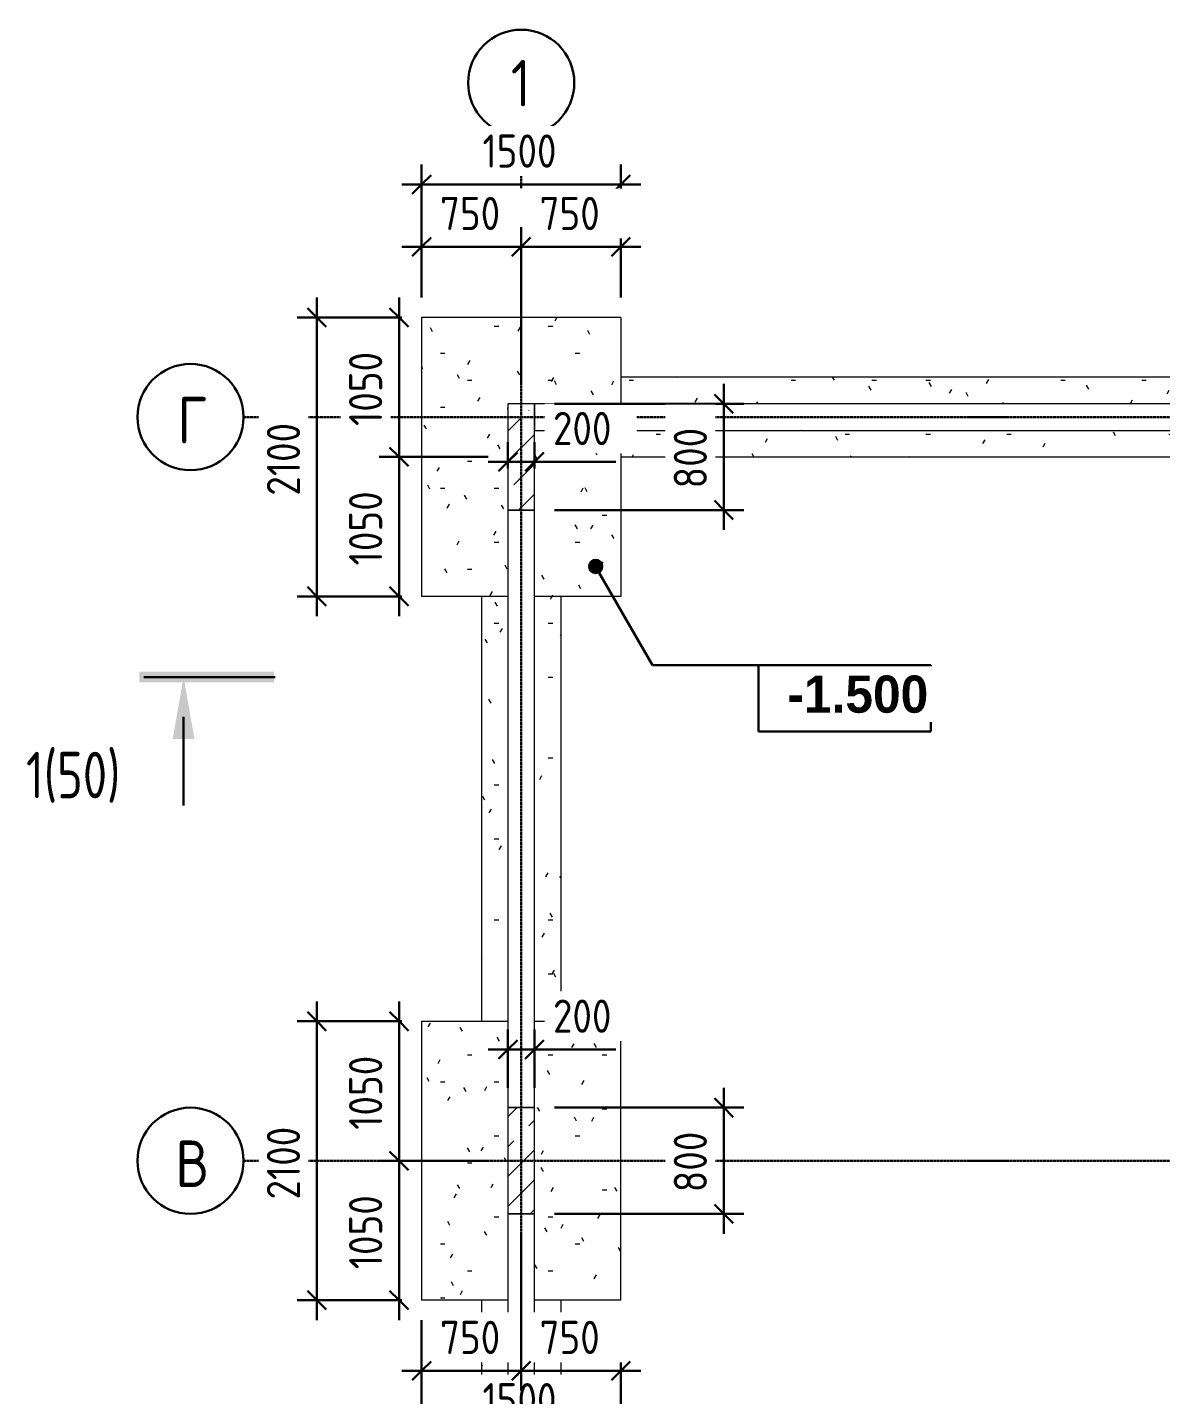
# Model space of a CAD drawing. Header units: millimetres. Extents: x -3720 to 34496, y -3324 to 17085.
# Drawn here: x -3720 to 4817, y 6789 to 17085 of the extents above; entities that cross this region are included whole.
import ezdxf

# ---------------------------------------------------------------- set-up
doc = ezdxf.new("R2010")
doc.units = ezdxf.units.MM
doc.linetypes.add('ADSK_Линия сетки', pattern=[25, 20, -2.5, 0, -2.5])
for name, color, linetype, lineweight in [('A-ANNO-DIMS', 7, 'Continuous', 30), ('A-ANNO-DIMS-100', 7, 'Continuous', 30), ('A-ANNO-NOTE', 7, 'Continuous', 30), ('A-WALL', 7, 'Continuous', 13), ('G-ANNO-DIMS', 7, 'Continuous', 30), ('G-ANNO-SYMB', 7, 'Continuous', 30), ('S-COLS', 7, 'Continuous', 9), ('S-GRID', 7, 'Continuous', 30), ('S-GRID-IDEN', 7, 'Continuous', 30)]:
    doc.layers.add(name, color=color, linetype=linetype, lineweight=lineweight)
doc.layers.add('A-FLOR', color=7, linetype='Continuous', lineweight=13, true_color=0x007f00)
doc.layers.add('A-FLOR-PATT', color=7, linetype='Continuous', lineweight=13, true_color=0x007f00)
doc.styles.add('GOST Common', font='GOST_Common_SpecSymbol_0.ttf', dxfattribs={"width": 0.9, "height": 350})
doc.styles.add('GOST Common_1', font='GOST_Common_SpecSymbol_0.ttf', dxfattribs={"width": 0.9, "height": 250})
doc.styles.add('GOST Common_2', font='GOST_Common_SpecSymbol_0.ttf', dxfattribs={"width": 0.8, "height": 350})
doc.styles.add('Mipgost_B', font='', dxfattribs={"height": 280})
doc.styles.get('Mipgost_B').set_extended_font_data('Mipgost', bold=True)
doc.dimstyles.new('0_Колонны_опалубка', dxfattribs={"dimscale": 304.8, "dimtxt": 251.428749, "dimasz": 0.463911, "dimexe": 0.492126, "dimexo": 0.492126, "dimgap": 0.164042, "dimtad": 1, "dimdec": 0, "dimzin": 0, "dimdsep": 46, "dimtxsty": 'GOST Common_1', "dimblk1": 'OBLIQUE', "dimblk2": 'OBLIQUE', "dimsah": 1, "dimcen": 0.09, "dimdle": 0.492126, "dimazin": 0, "dimtfac": 1, "dimtdec": 4, "dimtix": 1, "dimtmove": 1, "dimatfit": 3, "dimfxl": 1, "dimtvp": 1, "dimtfill": 1, "dimtolj": 1, "dimtzin": 0, "dimarcsym": 2})
doc.dimstyles.new('0_Колонны_опалубка_1', dxfattribs={"dimscale": 304.8, "dimtxt": 251.428749, "dimasz": 0.463911, "dimexe": 0.492126, "dimexo": 0.492126, "dimgap": 0.164042, "dimtad": 1, "dimdec": 0, "dimzin": 0, "dimdsep": 46, "dimtxsty": 'GOST Common_1', "dimblk1": 'OBLIQUE', "dimblk2": 'OBLIQUE', "dimsah": 1, "dimcen": 0.09, "dimdle": 0.492126, "dimazin": 0, "dimtfac": 1, "dimtdec": 4, "dimtix": 1, "dimtmove": 0, "dimatfit": 3, "dimfxl": 1, "dimtvp": 1, "dimtfill": 1, "dimtolj": 1, "dimtzin": 0, "dimarcsym": 2})
pattern_1 = [(45, (0, 0), (-224.5064, 224.5064), []), (45, (224.5, 0), (-224.5064, 224.5064), [396.875, -79.375, 3.353, -76.022])]
pattern_2 = [(0, (0, 0), (812.8, 203.2), [33.528, -576.072, 33.528, -576.072, -3251.2]), (0, (0, 0), (812.8, 203.2), [-1219.2, 33.528, -1185.672, 33.528, -576.072, -1422.4]), (0, (0, 0), (812.8, 203.2), [-3048, 33.528, -372.872, 33.528, -982.472]), (120, (304.8, 101.6), (-582.3764, 602.3054), [33.528, -576.072, 33.528, -576.072, -3251.2]), (120, (304.8, 101.6), (-582.3764, 602.3054), [-1219.2, 33.528, -1185.672, 33.528, -576.072, -1422.4]), (120, (304.8, 101.6), (-582.3764, 602.3054), [-3048, 33.528, -372.872, 33.528, -982.472]), (240, (406.4, 508), (-230.4236, -805.5054), [33.528, -576.072, 33.528, -576.072, -3251.2]), (240, (406.4, 508), (-230.4236, -805.5054), [-1219.2, 33.528, -1185.672, 33.528, -576.072, -1422.4]), (240, (406.4, 508), (-230.4236, -805.5054), [-3048, 33.528, -372.872, 33.528, -982.472])]

# ---------------------------------------------------------------- blocks, each defined once
blk = doc.blocks.new('Ось сетки - Круг_Ø8 мм-2643-ФП2')
at = {"layer": 'S-GRID-IDEN'}
for start, end in [(360, 180), (180, 360)]:
    blk.add_arc((0, 0), 4, start, end, dxfattribs=at)
blk = doc.blocks.new('DIMBLOCK41-ФП2')
at = {"layer": 'A-ANNO-DIMS-100', "color": 163, "true_color": 0x8080c0}
for p, q in [((-100, 13762), (-100, 13962)), ((100, 13762), (100, 13962)), ((-250, 13812), (250, 13812)), ((-100, 13812), (-171, 13742)), ((-100, 13812), (-29, 13883)), ((-100, 13812), (-100, 13762)), ((239, 13812), (0, 13812)), ((100, 13812), (29, 13742)), ((100, 13812), (171, 13883)), ((100, 13812), (100, 13762)), ((712, 13812), (239, 13812))]:
    blk.add_line(p, q, dxfattribs=at)
at = {"layer": 'A-ANNO-DIMS-100', "color": 0, "insert": (239, 14189), "char_height": 250, "width": 567.63, "attachment_point": 1, "line_spacing_factor": 1.022761, "style": 'GOST Common_1', "bg_fill": 3, "box_fill_scale": 1.25, "bg_fill_color": 256, "bg_fill_true_color": 13158600, "bg_fill_transparency": 0}
blk.add_mtext('200', dxfattribs=at)
blk = doc.blocks.new('_Oblique')
at = {"color": 0, "linetype": 'ByBlock', "lineweight": -2}
blk.add_line((-0.5, -0.5), (0.5, 0.5), dxfattribs=at)
blk = doc.blocks.new('DIMBLOCK42-ФП2')
at = {"layer": 'A-ANNO-DIMS-100', "color": 163, "true_color": 0x8080c0}
for p, q in [((1526, 14250), (1455, 14321)), ((1526, 14400), (1526, 13300)), ((250, 14250), (1676, 14250)), ((1526, 14250), (250, 14250)), ((1526, 14250), (1596, 14179)), ((1526, 13450), (1455, 13521)), ((250, 13450), (1676, 13450)), ((1526, 13450), (250, 13450)), ((1526, 13450), (1596, 13379))]:
    blk.add_line(p, q, dxfattribs=at)
at = {"layer": 'A-ANNO-DIMS-100', "color": 0, "insert": (1149, 13613), "char_height": 250, "width": 567.63, "attachment_point": 1, "rotation": 90, "line_spacing_factor": 1.022761, "style": 'GOST Common_1', "bg_fill": 3, "box_fill_scale": 1.25, "bg_fill_color": 256, "bg_fill_true_color": 13158600, "bg_fill_transparency": 0}
blk.add_mtext('800', dxfattribs=at)
blk = doc.blocks.new('DIMBLOCK43-ФП2')
at = {"layer": 'A-ANNO-DIMS-100', "color": 163, "true_color": 0x8080c0}
for p, q in [((-750, 15050), (-750, 16051)), ((-750, 15901), (-679, 15972)), ((750, 15050), (750, 16051)), ((750, 15901), (821, 15972)), ((-900, 15901), (900, 15901)), ((-750, 15901), (-821, 15830)), ((-750, 15901), (-750, 15050)), ((750, 15901), (679, 15830)), ((750, 15901), (750, 15050))]:
    blk.add_line(p, q, dxfattribs=at)
at = {"layer": 'A-ANNO-DIMS-100', "color": 0, "insert": (-292, 16278), "char_height": 250, "width": 700.59, "attachment_point": 1, "line_spacing_factor": 1.022761, "style": 'GOST Common_1', "bg_fill": 3, "box_fill_scale": 1.25, "bg_fill_color": 256, "bg_fill_true_color": 13158600, "bg_fill_transparency": 0}
blk.add_mtext('1500', dxfattribs=at)
blk = doc.blocks.new('DIMBLOCK44-ФП2')
at = {"layer": 'A-ANNO-DIMS-100', "color": 163, "true_color": 0x8080c0}
for p, q in [((-1539, 15050), (-1539, 12650)), ((-1539, 14900), (-1610, 14971)), ((-900, 14900), (-1689, 14900)), ((-1539, 14900), (-1469, 14829)), ((-1539, 14900), (-900, 14900)), ((-1539, 12800), (-1610, 12871)), ((-900, 12800), (-1689, 12800)), ((-1539, 12800), (-1469, 12729)), ((-1539, 12800), (-900, 12800))]:
    blk.add_line(p, q, dxfattribs=at)
at = {"layer": 'A-ANNO-DIMS-100', "color": 0, "insert": (-1916, 13558), "char_height": 250, "width": 700.59, "attachment_point": 1, "rotation": 90, "line_spacing_factor": 1.022761, "style": 'GOST Common_1', "bg_fill": 3, "box_fill_scale": 1.25, "bg_fill_color": 256, "bg_fill_true_color": 13158600, "bg_fill_transparency": 0}
blk.add_mtext('2100', dxfattribs=at)
blk = doc.blocks.new('DIMBLOCK45-ФП2')
at = {"layer": 'A-ANNO-DIMS-100', "color": 163, "true_color": 0x8080c0}
for p, q in [((-920, 13850), (-991, 13921)), ((-920, 12650), (-920, 14000)), ((-250, 13850), (-1070, 13850)), ((-920, 13850), (-849, 13779)), ((-920, 13850), (-250, 13850)), ((-920, 12800), (-991, 12871)), ((-900, 12800), (-1070, 12800)), ((-920, 12800), (-849, 12729)), ((-920, 12800), (-900, 12800))]:
    blk.add_line(p, q, dxfattribs=at)
at = {"layer": 'A-ANNO-DIMS-100', "color": 0, "insert": (-1297, 13033), "char_height": 250, "width": 700.59, "attachment_point": 1, "rotation": 90, "line_spacing_factor": 1.022761, "style": 'GOST Common_1', "bg_fill": 3, "box_fill_scale": 1.25, "bg_fill_color": 256, "bg_fill_true_color": 13158600, "bg_fill_transparency": 0}
blk.add_mtext('1050', dxfattribs=at)
blk = doc.blocks.new('DIMBLOCK46-ФП2')
at = {"layer": 'A-ANNO-DIMS-100', "color": 163, "true_color": 0x8080c0}
for p, q in [((-920, 15050), (-920, 13700)), ((-920, 14900), (-991, 14971)), ((-900, 14900), (-1070, 14900)), ((-920, 14900), (-849, 14829)), ((-920, 14900), (-900, 14900)), ((-920, 13850), (-991, 13921)), ((-250, 13850), (-1070, 13850)), ((-920, 13850), (-849, 13779)), ((-920, 13850), (-250, 13850))]:
    blk.add_line(p, q, dxfattribs=at)
at = {"layer": 'A-ANNO-DIMS-100', "color": 0, "insert": (-1297, 14083), "char_height": 250, "width": 700.59, "attachment_point": 1, "rotation": 90, "line_spacing_factor": 1.022761, "style": 'GOST Common_1', "bg_fill": 3, "box_fill_scale": 1.25, "bg_fill_color": 256, "bg_fill_true_color": 13158600, "bg_fill_transparency": 0}
blk.add_mtext('1050', dxfattribs=at)
blk = doc.blocks.new('DIMBLOCK47-ФП2')
at = {"layer": 'A-ANNO-DIMS-100', "color": 163, "true_color": 0x8080c0}
for p, q in [((-750, 15050), (-750, 15581)), ((0, 14400), (0, 15581)), ((-750, 15431), (-679, 15502)), ((0, 15431), (71, 15502)), ((-900, 15431), (150, 15431)), ((-750, 15431), (-821, 15361)), ((-750, 15431), (-750, 15050)), ((0, 15431), (-71, 15361)), ((0, 15431), (0, 14400))]:
    blk.add_line(p, q, dxfattribs=at)
at = {"layer": 'A-ANNO-DIMS-100', "color": 0, "insert": (-612, 15808), "char_height": 250, "width": 567.63, "attachment_point": 1, "line_spacing_factor": 1.022761, "style": 'GOST Common_1', "bg_fill": 3, "box_fill_scale": 1.25, "bg_fill_color": 256, "bg_fill_true_color": 13158600, "bg_fill_transparency": 0}
blk.add_mtext('750', dxfattribs=at)
blk = doc.blocks.new('DIMBLOCK48-ФП2')
at = {"layer": 'A-ANNO-DIMS-100', "color": 163, "true_color": 0x8080c0}
for p, q in [((0, 14400), (0, 15581)), ((750, 15050), (750, 15581)), ((0, 15431), (71, 15502)), ((750, 15431), (821, 15502)), ((-150, 15431), (900, 15431)), ((0, 15431), (-71, 15361)), ((0, 15431), (0, 14400)), ((750, 15431), (679, 15361)), ((750, 15431), (750, 15050))]:
    blk.add_line(p, q, dxfattribs=at)
at = {"layer": 'A-ANNO-DIMS-100', "color": 0, "insert": (138, 15808), "char_height": 250, "width": 567.63, "attachment_point": 1, "line_spacing_factor": 1.022761, "style": 'GOST Common_1', "bg_fill": 3, "box_fill_scale": 1.25, "bg_fill_color": 256, "bg_fill_true_color": 13158600, "bg_fill_transparency": 0}
blk.add_mtext('750', dxfattribs=at)
blk = doc.blocks.new('DIMBLOCK57-ФП2')
at = {"layer": 'A-ANNO-DIMS-100', "color": 163, "true_color": 0x8080c0}
for p, q in [((-100, 9100), (-100, 9538)), ((100, 9100), (100, 9538)), ((-250, 9388), (250, 9388)), ((-100, 9388), (-171, 9317)), ((-100, 9388), (-29, 9458)), ((-100, 9388), (-100, 9100)), ((239, 9388), (0, 9388)), ((100, 9388), (29, 9317)), ((100, 9388), (171, 9458)), ((100, 9388), (100, 9100)), ((712, 9388), (239, 9388))]:
    blk.add_line(p, q, dxfattribs=at)
at = {"layer": 'A-ANNO-DIMS-100', "color": 0, "insert": (239, 9764), "char_height": 250, "width": 567.63, "attachment_point": 1, "line_spacing_factor": 1.022761, "style": 'GOST Common_1', "bg_fill": 3, "box_fill_scale": 1.25, "bg_fill_color": 256, "bg_fill_true_color": 13158600, "bg_fill_transparency": 0}
blk.add_mtext('200', dxfattribs=at)
blk = doc.blocks.new('DIMBLOCK58-ФП2')
at = {"layer": 'A-ANNO-DIMS-100', "color": 163, "true_color": 0x8080c0}
for p, q in [((1526, 8000), (1526, 9100)), ((1526, 8950), (1455, 9021)), ((250, 8950), (1676, 8950)), ((1526, 8950), (250, 8950)), ((1526, 8950), (1596, 8879)), ((250, 8150), (1676, 8150)), ((1526, 8150), (250, 8150)), ((1526, 8150), (1455, 8221)), ((1526, 8150), (1596, 8079))]:
    blk.add_line(p, q, dxfattribs=at)
at = {"layer": 'A-ANNO-DIMS-100', "color": 0, "insert": (1149, 8313), "char_height": 250, "width": 567.63, "attachment_point": 1, "rotation": 90, "line_spacing_factor": 1.022761, "style": 'GOST Common_1', "bg_fill": 3, "box_fill_scale": 1.25, "bg_fill_color": 256, "bg_fill_true_color": 13158600, "bg_fill_transparency": 0}
blk.add_mtext('800', dxfattribs=at)
blk = doc.blocks.new('DIMBLOCK59-ФП2')
at = {"layer": 'A-ANNO-DIMS-100', "color": 163, "true_color": 0x8080c0}
for p, q in [((-750, 7350), (-750, 6349)), ((-750, 6499), (-750, 7350)), ((750, 7350), (750, 6349)), ((750, 6499), (750, 7350)), ((-900, 6499), (900, 6499)), ((-750, 6499), (-821, 6428)), ((-750, 6499), (-679, 6570)), ((750, 6499), (679, 6428)), ((750, 6499), (821, 6570))]:
    blk.add_line(p, q, dxfattribs=at)
at = {"layer": 'A-ANNO-DIMS-100', "color": 0, "insert": (-292, 6876), "char_height": 250, "width": 700.59, "attachment_point": 1, "line_spacing_factor": 1.022761, "style": 'GOST Common_1', "bg_fill": 3, "box_fill_scale": 1.25, "bg_fill_color": 256, "bg_fill_true_color": 13158600, "bg_fill_transparency": 0}
blk.add_mtext('1500', dxfattribs=at)
blk = doc.blocks.new('DIMBLOCK60-ФП2')
at = {"layer": 'A-ANNO-DIMS-100', "color": 163, "true_color": 0x8080c0}
for p, q in [((-1539, 7350), (-1539, 9750)), ((-900, 9600), (-1689, 9600)), ((-1539, 9600), (-1610, 9671)), ((-1539, 9600), (-1469, 9529)), ((-1539, 9600), (-900, 9600)), ((-1539, 7500), (-1610, 7571)), ((-900, 7500), (-1689, 7500)), ((-1539, 7500), (-1469, 7429)), ((-1539, 7500), (-900, 7500))]:
    blk.add_line(p, q, dxfattribs=at)
at = {"layer": 'A-ANNO-DIMS-100', "color": 0, "insert": (-1916, 8258), "char_height": 250, "width": 700.59, "attachment_point": 1, "rotation": 90, "line_spacing_factor": 1.022761, "style": 'GOST Common_1', "bg_fill": 3, "box_fill_scale": 1.25, "bg_fill_color": 256, "bg_fill_true_color": 13158600, "bg_fill_transparency": 0}
blk.add_mtext('2100', dxfattribs=at)
blk = doc.blocks.new('DIMBLOCK61-ФП2')
at = {"layer": 'A-ANNO-DIMS-100', "color": 163, "true_color": 0x8080c0}
for p, q in [((-920, 9750), (-920, 8400)), ((-900, 9600), (-1070, 9600)), ((-920, 9600), (-991, 9671)), ((-920, 9600), (-849, 9529)), ((-920, 9600), (-900, 9600)), ((-250, 8550), (-1070, 8550)), ((-920, 8550), (-991, 8621)), ((-920, 8550), (-849, 8479)), ((-920, 8550), (-250, 8550))]:
    blk.add_line(p, q, dxfattribs=at)
at = {"layer": 'A-ANNO-DIMS-100', "color": 0, "insert": (-1297, 8783), "char_height": 250, "width": 700.59, "attachment_point": 1, "rotation": 90, "line_spacing_factor": 1.022761, "style": 'GOST Common_1', "bg_fill": 3, "box_fill_scale": 1.25, "bg_fill_color": 256, "bg_fill_true_color": 13158600, "bg_fill_transparency": 0}
blk.add_mtext('1050', dxfattribs=at)
blk = doc.blocks.new('DIMBLOCK62-ФП2')
at = {"layer": 'A-ANNO-DIMS-100', "color": 163, "true_color": 0x8080c0}
for p, q in [((-920, 7350), (-920, 8700)), ((-250, 8550), (-1070, 8550)), ((-920, 8550), (-991, 8621)), ((-920, 8550), (-849, 8479)), ((-920, 8550), (-250, 8550)), ((-920, 7500), (-991, 7571)), ((-900, 7500), (-1070, 7500)), ((-920, 7500), (-849, 7429)), ((-920, 7500), (-900, 7500))]:
    blk.add_line(p, q, dxfattribs=at)
at = {"layer": 'A-ANNO-DIMS-100', "color": 0, "insert": (-1297, 7733), "char_height": 250, "width": 700.59, "attachment_point": 1, "rotation": 90, "line_spacing_factor": 1.022761, "style": 'GOST Common_1', "bg_fill": 3, "box_fill_scale": 1.25, "bg_fill_color": 256, "bg_fill_true_color": 13158600, "bg_fill_transparency": 0}
blk.add_mtext('1050', dxfattribs=at)
blk = doc.blocks.new('DIMBLOCK63-ФП2')
at = {"layer": 'A-ANNO-DIMS-100', "color": 163, "true_color": 0x8080c0}
for p, q in [((0, 8000), (0, 6819)), ((0, 6969), (0, 8000)), ((-750, 7350), (-750, 6819)), ((-750, 6969), (-750, 7350)), ((-750, 6969), (-679, 7039)), ((0, 6969), (71, 7039)), ((-900, 6969), (150, 6969)), ((-750, 6969), (-821, 6898)), ((0, 6969), (-71, 6898))]:
    blk.add_line(p, q, dxfattribs=at)
at = {"layer": 'A-ANNO-DIMS-100', "color": 0, "insert": (-612, 7345), "char_height": 250, "width": 567.63, "attachment_point": 1, "line_spacing_factor": 1.022761, "style": 'GOST Common_1', "bg_fill": 3, "box_fill_scale": 1.25, "bg_fill_color": 256, "bg_fill_true_color": 13158600, "bg_fill_transparency": 0}
blk.add_mtext('750', dxfattribs=at)
blk = doc.blocks.new('DIMBLOCK64-ФП2')
at = {"layer": 'A-ANNO-DIMS-100', "color": 163, "true_color": 0x8080c0}
for p, q in [((0, 8000), (0, 6819)), ((0, 6969), (0, 8000)), ((750, 7350), (750, 6819)), ((750, 6969), (750, 7350)), ((0, 6969), (71, 7039)), ((750, 6969), (821, 7039)), ((-150, 6969), (900, 6969)), ((0, 6969), (-71, 6898)), ((750, 6969), (679, 6898))]:
    blk.add_line(p, q, dxfattribs=at)
at = {"layer": 'A-ANNO-DIMS-100', "color": 0, "insert": (138, 7345), "char_height": 250, "width": 567.63, "attachment_point": 1, "line_spacing_factor": 1.022761, "style": 'GOST Common_1', "bg_fill": 3, "box_fill_scale": 1.25, "bg_fill_color": 256, "bg_fill_true_color": 13158600, "bg_fill_transparency": 0}
blk.add_mtext('750', dxfattribs=at)
blk = doc.blocks.new('Высотные отметки - Рамка вверх-88962-ФП2')
at = {"layer": 'A-ANNO-NOTE'}
for p, q in [((-13, 0), (-13, 5)), ((-13, 5), (0, 5)), ((0, 5), (0, 0)), ((0, 0), (-13, 0))]:
    blk.add_line(p, q, dxfattribs=at)
blk = doc.blocks.new('Разрез - Номер вида спереди_лист 3_5 мм-93906-ФП2')
at = {"layer": 'G-ANNO-SYMB'}
for points in [[(9.8, 0.4), (9.8, -0.39), (-0.33, -0.39), (-0.33, 0.4)], [(2.18, -4.67), (3, 0), (3.82, -4.67)]]:
    blk.add_hatch(color=256, dxfattribs=at).paths.add_polyline_path(points)
blk.add_line((3, -3), (3, -9.66), dxfattribs=at)

msp = doc.modelspace()

# ---------------------------------------------------------------- hatches: boundary and pattern name
at = {"layer": 'A-FLOR-PATT', "lineweight": 9}
h = msp.add_hatch(dxfattribs=at)
h.set_pattern_fill('FP_2', style=0, pattern_type=2)
h.set_pattern_definition(pattern_2)
h.paths.add_polyline_path([(750, 12800), (750, 14050), (100, 14050), (100, 12800)])
h.paths.add_polyline_path([(-100, 12800), (-100, 14250), (750, 14250), (750, 14900), (-750, 14900), (-750, 12800)])
h = msp.add_hatch(dxfattribs=at)
h.set_pattern_fill('FP_2', style=0, pattern_type=2)
h.set_pattern_definition(pattern_2)
h.paths.add_polyline_path([(6450, 13850), (6450, 14050), (750, 14050), (750, 13850)])
h.paths.add_polyline_path([(6450, 14250), (6450, 14450), (750, 14450), (750, 14250)])
h = msp.add_hatch(dxfattribs=at)
h.set_pattern_fill('FP_2', style=0, pattern_type=2)
h.set_pattern_definition(pattern_2)
h.paths.add_polyline_path([(300, 9600), (300, 12800), (100, 12800), (100, 9600)])
h.paths.add_polyline_path([(-100, 9600), (-100, 12800), (-300, 12800), (-300, 9600)])
h = msp.add_hatch(dxfattribs=at)
h.set_pattern_fill('FP_2', style=0, pattern_type=2)
h.set_pattern_definition(pattern_2)
h.paths.add_polyline_path([(750, 7500), (750, 9600), (100, 9600), (100, 7500)])
h.paths.add_polyline_path([(-750, 7500), (-100, 7500), (-100, 9600), (-750, 9600), (-750, 8150)])
h = msp.add_hatch(dxfattribs=at)
h.set_pattern_fill('FP_2', style=0, pattern_type=2)
h.set_pattern_definition(pattern_2)
h.paths.add_polyline_path([(300, 6150), (300, 7500), (100, 7500), (100, 6150)])
h.paths.add_polyline_path([(-100, 6150), (-100, 7500), (-300, 7500), (-300, 6150)])
at = {"layer": 'G-ANNO-DIMS'}
h = msp.add_hatch(color=256, dxfattribs=at)
edge = h.paths.add_edge_path()
edge.add_arc((560.7, 13025.2), 50, 0, 360)
at = {"layer": 'S-COLS'}
h = msp.add_hatch(dxfattribs=at)
h.set_pattern_fill('FP_1', color=256, style=0, pattern_type=2)
h.set_pattern_definition(pattern_1)
h.paths.add_polyline_path([(-100, 13450), (100, 13450), (100, 14250), (-100, 14250)])
h = msp.add_hatch(dxfattribs=at)
h.set_pattern_fill('FP_1', color=256, style=0, pattern_type=2)
h.set_pattern_definition(pattern_1)
h.paths.add_polyline_path([(100, 8150), (100, 8950), (-100, 8950), (-100, 8150)])

# ---------------------------------------------------------------- linework, layer by layer
at = {"layer": 'A-FLOR'}
for p, q in [((750, 14900), (-750, 14900)), ((-750, 14900), (-750, 12800)), ((750, 14900), (750, 14250)), ((6450, 14450), (750, 14450)), ((750, 14050), (750, 12800)), ((750, 13850), (6450, 13850)), ((-100, 12800), (-750, 12800)), ((-300, 12800), (-300, 9600)), ((750, 12800), (100, 12800)), ((300, 9600), (300, 12800)), ((-750, 9600), (-750, 7500)), ((-750, 9600), (-100, 9600)), ((100, 9600), (750, 9600)), ((750, 7500), (750, 9600)), ((-100, 7500), (-750, 7500)), ((-300, 7500), (-300, 6150)), ((750, 7500), (100, 7500)), ((300, 6150), (300, 7500))]:
    msp.add_line(p, q, dxfattribs=at)
at = {"layer": 'A-WALL'}
for p, q in [((7100, 14250), (100, 14250)), ((100, 14250), (100, 14050)), ((100, 14050), (7100, 14050)), ((-100, 13450), (-100, 8950)), ((100, 13450), (-100, 13450)), ((100, 8950), (100, 13450)), ((-100, 8950), (100, 8950)), ((-100, 8150), (-100, 5500)), ((100, 8150), (-100, 8150)), ((100, 5500), (100, 8150))]:
    msp.add_line(p, q, dxfattribs=at)
at = {"layer": 'G-ANNO-DIMS'}
for p, q in [((560.7, 13025.2), (989.4, 12282.6)), ((989.4, 12282.6), (1786.3, 12282.6))]:
    msp.add_line(p, q, dxfattribs=at)
msp.add_circle((560.7, 13025.2), 50, dxfattribs=at)
at = {"layer": 'G-ANNO-SYMB'}
msp.add_line((-2843.5, 12192), (-1852.5, 12192), dxfattribs=at)
at = {"layer": 'S-COLS'}
for p, q in [((100, 14250), (-100, 14250)), ((-100, 14250), (-100, 13450)), ((100, 13450), (100, 14250)), ((-100, 13450), (100, 13450)), ((100, 8950), (-100, 8950)), ((-100, 8950), (-100, 8150)), ((100, 8150), (100, 8950)), ((-100, 8150), (100, 8150))]:
    msp.add_line(p, q, dxfattribs=at)
at = {"layer": 'S-GRID', "color": 150, "linetype": 'ADSK_Линия сетки', "true_color": 0x0080ff}
for p, q in [((0, -2523.6), (0, 16266.7)), ((-2091.2, 14150), (32027.3, 14150)), ((-2091.2, 8550), (32027.3, 8550))]:
    msp.add_line(p, q, dxfattribs=at)

# ---------------------------------------------------------------- block references
at = {"layer": 'G-ANNO-DIMS', "xscale": 99.99999999999993, "yscale": 99.99999999999993, "zscale": 99.99999999999993, "rotation": 180}
msp.add_blockref('Высотные отметки - Рамка вверх-88962-ФП2', (1786.3, 12282.6), dxfattribs=at)
at = {"layer": 'G-ANNO-SYMB', "xscale": 99.99999999999993, "yscale": 99.99999999999993, "zscale": 99.99999999999993}
msp.add_blockref('Разрез - Номер вида спереди_лист 3_5 мм-93906-ФП2', (-2843.5, 12192), dxfattribs=at)
at = {"layer": 'S-GRID-IDEN', "xscale": 99.99999999999993, "yscale": 99.99999999999993, "zscale": 99.99999999999993}
msp.add_blockref('Ось сетки - Круг_Ø8 мм-2643-ФП2', (0, 16666.7), dxfattribs=at)
at = {"layer": 'S-GRID-IDEN', "xscale": 99.99999999999993, "yscale": 99.99999999999993, "zscale": 99.99999999999993, "rotation": 269.9999999999994}
for p in [(-2491.2, 14150), (-2491.2, 8550)]:
    msp.add_blockref('Ось сетки - Круг_Ø8 мм-2643-ФП2', p, dxfattribs=at)

# ---------------------------------------------------------------- texts
at = {"layer": 'G-ANNO-SYMB', "insert": (-3729.9, 11629.5), "char_height": 350, "width": 923.544, "attachment_point": 1, "style": 'GOST Common_2'}
msp.add_mtext('1(50)', dxfattribs=at)
at = {"layer": 'S-GRID-IDEN', "char_height": 350, "attachment_point": 1, "style": 'GOST Common'}
for s, insert, width in [('\\fGOST Common|b0|i0|c204|p34|;\\W.9;1', (-78.2, 16839.2), 187.595), ('\\fGOST Common|b0|i0|c204|p34|;\\W.9;Г', (-2589.7, 14302.6), 274.177), ('\\fGOST Common|b0|i0|c204|p34|;\\W.9;В', (-2604.6, 8702.6), 310.253)]:
    msp.add_mtext(s, dxfattribs=dict(at, insert=insert, width=width))

# ---------------------------------------------------------------- next in the draw order: texts
at = {"layer": 'G-ANNO-DIMS', "insert": (2004.5, 12203.7), "char_height": 280, "width": 1036.195, "attachment_point": 1, "line_spacing_factor": 0.919238, "style": 'Mipgost_B', "bg_fill": 3, "box_fill_scale": 1.25, "bg_fill_color": 256, "bg_fill_true_color": 13158600, "bg_fill_transparency": 0}
msp.add_mtext('-1.500', dxfattribs=at)

# ---------------------------------------------------------------- next in the draw order: dimensions: what is measured, and where the dimension line sits
at = {"layer": 'A-ANNO-DIMS', "color": 163, "true_color": 0x8080c0}
for base, p1, p2, picture, middle in [((750, 15900.9), (-750, 14900), (750, 14900), 'DIMBLOCK43-ФП2', (0, 16075.9)), ((750, 6499.1), (-750, 7500), (750, 7500), 'DIMBLOCK59-ФП2', (0, 6674.1))]:
    dim = msp.add_linear_dim(base=base, p1=p1, p2=p2, dimstyle='0_Колонны_опалубка_1', override={"dimpost": '<>', "dimfxl": 1500}, dxfattribs=at)
    dim.commit()
    dim.dimension.update_dxf_attribs({"geometry": picture, "text_midpoint": middle})
for base, p1, p2, picture, middle in [((100, 13812.3), (-100, 13912.3), (100, 13912.3), 'DIMBLOCK41-ФП2', (523.3, 14022.3)), ((100, 9387.7), (-100, 8950), (100, 8950), 'DIMBLOCK57-ФП2', (523.3, 9597.8))]:
    dim = msp.add_linear_dim(base=base, p1=p1, p2=p2, dimstyle='0_Колонны_опалубка', override={"dimpost": '<>', "dimfxl": 200}, dxfattribs=at)
    dim.commit()
    dim.dimension.update_dxf_attribs({"geometry": picture, "text_midpoint": middle, "dimtype": 160})

# ---------------------------------------------------------------- next in the draw order: dimensions: what is measured, and where the dimension line sits
for base, p1, p2, override, picture, middle in [((-1539.4, 12800), (-750, 14900), (-750, 12800), {"dimpost": '<>', "dimfxl": 2100}, 'DIMBLOCK44-ФП2', (-1714.4, 13850)), ((1525.8, 13450), (100, 14250), (100, 13450), {"dimpost": '<>', "dimfxl": 800}, 'DIMBLOCK42-ФП2', (1350.8, 13850)), ((-1539.4, 9600), (-750, 7500), (-750, 9600), {"dimpost": '<>', "dimfxl": 2100}, 'DIMBLOCK60-ФП2', (-1714.4, 8550)), ((1525.8, 8950), (100, 8150), (100, 8950), {"dimpost": '<>', "dimfxl": 800}, 'DIMBLOCK58-ФП2', (1350.8, 8550))]:
    dim = msp.add_linear_dim(base=base, p1=p1, p2=p2, angle=90, dimstyle='0_Колонны_опалубка_1', override=override, dxfattribs=at)
    dim.commit()
    dim.dimension.update_dxf_attribs({"geometry": picture, "text_midpoint": middle})

# ---------------------------------------------------------------- next in the draw order: dimensions: what is measured, and where the dimension line sits
for base, p1, p2, picture, middle in [((-920.2, 13850), (-750, 12800), (-100, 13850), 'DIMBLOCK45-ФП2', (-1095.2, 13325)), ((-920.2, 8550), (-750, 9600), (-100, 8550), 'DIMBLOCK61-ФП2', (-1095.2, 9075))]:
    dim = msp.add_linear_dim(base=base, p1=p1, p2=p2, angle=90, dimstyle='0_Колонны_опалубка_1', override={"dimpost": '<>', "dimfxl": 1234.908904}, dxfattribs=at)
    dim.commit()
    dim.dimension.update_dxf_attribs({"geometry": picture, "text_midpoint": middle})

# ---------------------------------------------------------------- next in the draw order: dimensions: what is measured, and where the dimension line sits
for base, p1, p2, picture, middle in [((-920.2, 13850), (-750, 14900), (-100, 13850), 'DIMBLOCK46-ФП2', (-1095.2, 14375)), ((-920.2, 8550), (-750, 7500), (-100, 8550), 'DIMBLOCK62-ФП2', (-1095.2, 8025))]:
    dim = msp.add_linear_dim(base=base, p1=p1, p2=p2, angle=90, dimstyle='0_Колонны_опалубка_1', override={"dimpost": '<>', "dimfxl": 1234.908904}, dxfattribs=at)
    dim.commit()
    dim.dimension.update_dxf_attribs({"geometry": picture, "text_midpoint": middle})

# ---------------------------------------------------------------- next in the draw order: dimensions: what is measured, and where the dimension line sits
for base, p1, p2, picture, middle in [((0, 15431.4), (-750, 14900), (0, 14250), 'DIMBLOCK47-ФП2', (-375, 15606.4)), ((0, 6968.6), (-750, 7500), (0, 8150), 'DIMBLOCK63-ФП2', (-375, 7143.6))]:
    dim = msp.add_linear_dim(base=base, p1=p1, p2=p2, dimstyle='0_Колонны_опалубка_1', override={"dimpost": '<>', "dimfxl": 992.471662}, dxfattribs=at)
    dim.commit()
    dim.dimension.update_dxf_attribs({"geometry": picture, "text_midpoint": middle})

# ---------------------------------------------------------------- next in the draw order: dimensions: what is measured, and where the dimension line sits
for base, p1, p2, picture, middle in [((750, 15431.4), (0, 14250), (750, 14900), 'DIMBLOCK48-ФП2', (375, 15606.4)), ((750, 6968.6), (0, 8150), (750, 7500), 'DIMBLOCK64-ФП2', (375, 7143.6))]:
    dim = msp.add_linear_dim(base=base, p1=p1, p2=p2, dimstyle='0_Колонны_опалубка_1', override={"dimpost": '<>', "dimfxl": 992.471662}, dxfattribs=at)
    dim.commit()
    dim.dimension.update_dxf_attribs({"geometry": picture, "text_midpoint": middle})

doc.saveas('drawing.dxf')
